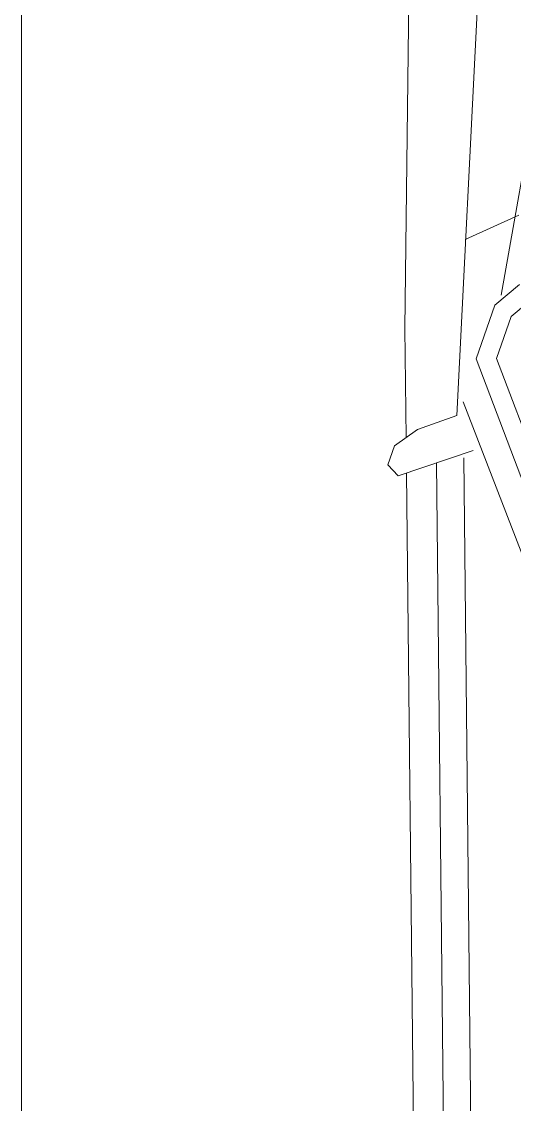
# Model space of a CAD drawing. Header units: metres. Extents: x -1655 to 449, y 40 to 361.
# Drawn here: x 53.137 to 54.119, y 59.724 to 61.881 of the extents above; entities that cross this region are included whole.
import ezdxf

# ---------------------------------------------------------------- set-up
doc = ezdxf.new("R2010")
doc.units = ezdxf.units.M
doc.header["$MEASUREMENT"] = 0
doc.layers.add('Layer5', color=31, linetype='Continuous', lineweight=9)

# ---------------------------------------------------------------- blocks, each defined once
blk = doc.blocks.new('A$C68021452')
at = {"color": 146}
for p, q in [((0.1389, 3.1434), (0.2242, 4.5414)), ((0.0561, 4.1731), (0.0369, 3.3176)), ((0.2293, 3.3823), (0.3236, 3.8831)), ((0.2663, 3.5409), (0.1592, 3.4939)), ((0.2166, 3.3625), (0.2663, 3.4032)), ((0.2491, 3.3396), (0.2821, 3.3666)), ((0.1784, 3.2561), (0.2166, 3.3625)), ((0.2191, 3.2562), (0.2491, 3.3396)), ((0.0369, 3.3176), (0.0369, 3.1001)), ((0.3045, 2.9118), (0.1784, 3.2561)), ((0.3301, 2.9532), (0.2191, 3.2562)), ((0.1516, 3.1705), (0.2828, 2.82)), ((0.0599, 3.1163), (0.1389, 3.1434)), ((0.014, 3.0839), (0.0599, 3.1163)), ((0, 3.0464), (0.014, 3.0839)), ((0.1707, 3.0735), (0.0204, 3.0245)), ((0.0204, 3.0245), (0, 3.0464)), ((0.0968, 1.1768), (0.0968, 3.0494)), ((0.1516, 1.3677), (0.1516, 3.0589)), ((0.0369, 3.0299), (0.0369, 0.9473))]:
    blk.add_line(p, q, dxfattribs=at)

msp = doc.modelspace()

# ---------------------------------------------------------------- linework, layer by layer
at = {"layer": 'Layer5'}
msp.add_line((53.1372, 62.9692), (53.1372, 52.94), dxfattribs=at)

# ---------------------------------------------------------------- block references
at = {"layer": 'Layer5', "rotation": 0.6119825888450046}
msp.add_blockref('A$C68021452', (53.8993, 57.9515), dxfattribs=at)

doc.saveas('drawing.dxf')
